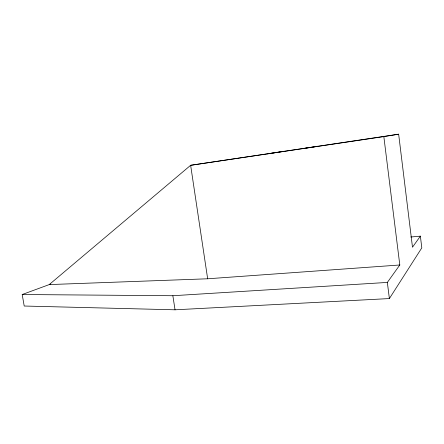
<?xml version="1.0" encoding="UTF-8"?>
<svg xmlns="http://www.w3.org/2000/svg" width="444" height="444" viewBox="0 0 444 444"><rect width="100%" height="100%" fill="white"/><g stroke="black" fill="none" stroke-linecap="round" stroke-linejoin="round"><path stroke-width="0.67" d="M50.533 284.11L22.2 294.527L24.209 306.027L175.041 309.807L389.388 298.568L421.8 247.869L420.379 236.153L410.733 237.002M389.388 298.568L387.346 282.423L399.8 264.985L383.832 136.597L398.651 134.193L412.487 247.214L420.379 236.153M303.552 148.479L317.982 146.22M267.638 153.813L284.282 151.232M398.651 134.193L190.637 165.296L49.234 284.587L207.659 278.782L399.8 264.985M383.832 136.597L190.637 165.296L207.659 278.782M22.2 294.527L172.86 295.726L387.346 282.423M172.86 295.726L175.041 309.807"/></g></svg>
